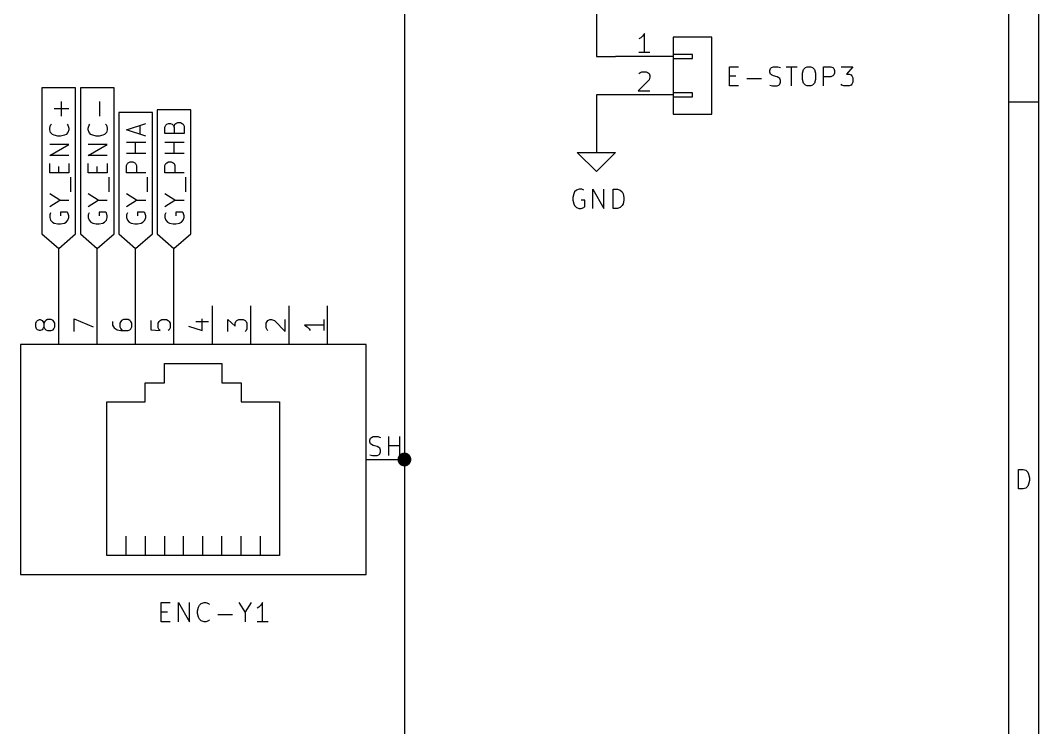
# Model space of a CAD drawing. Extents: x 0.4 to 16.1, y -11.3 to -0.4.
# Drawn here: x 13.49 to 16.141, y -7.929 to -6.086 of the extents above; entities that cross this region are included whole.
import ezdxf

# ---------------------------------------------------------------- set-up
doc = ezdxf.new("R2010")
doc.units = 0
doc.header["$MEASUREMENT"] = 0
for name, color, linetype in [('CYAN2', 4, 'CONTINUOUS'), ('GREEN3', 91, 'CONTINUOUS'), ('LYELLOW', 51, 'CONTINUOUS'), ('RED2', 1, 'CONTINUOUS'), ('RED3', 11, 'CONTINUOUS')]:
    doc.layers.add(name, color=color, linetype=linetype)

msp = doc.modelspace()

# ---------------------------------------------------------------- linework, layer by layer
at = {"layer": 'CYAN2', "linetype": 'CONTINUOUS'}
for p, q in [((15.3363, -6.2568), (15.3363, -6.2068)), ((15.3363, -6.2068), (15.3601, -6.2068)), ((15.441, -6.2163), (15.4434, -6.2116)), ((15.441, -6.2211), (15.441, -6.2163)), ((15.4434, -6.2259), (15.441, -6.2211)), ((15.4434, -6.2116), (15.4458, -6.2092)), ((15.4458, -6.2282), (15.4434, -6.2259)), ((15.4458, -6.2092), (15.4506, -6.2068)), ((15.4506, -6.2306), (15.4458, -6.2282)), ((15.4506, -6.2068), (15.4625, -6.2068)), ((15.4625, -6.2068), (15.4696, -6.2092)), ((15.4839, -6.2068), (15.5125, -6.2068)), ((15.4982, -6.2568), (15.4982, -6.2068)), ((15.5268, -6.2235), (15.5291, -6.2139)), ((15.5268, -6.2401), (15.5268, -6.2235)), ((15.5291, -6.2139), (15.5339, -6.2092)), ((15.5339, -6.2092), (15.5387, -6.2068)), ((15.5387, -6.2068), (15.5482, -6.2068)), ((15.5482, -6.2068), (15.5529, -6.2092)), ((15.5529, -6.2092), (15.5577, -6.2139)), ((15.5577, -6.2139), (15.5601, -6.2235)), ((15.5601, -6.2235), (15.5601, -6.2401)), ((15.5815, -6.2568), (15.5815, -6.2068)), ((15.5815, -6.2068), (15.6006, -6.2068)), ((15.6006, -6.2068), (15.6053, -6.2092)), ((15.6053, -6.2092), (15.6077, -6.2116)), ((15.6077, -6.2282), (15.6053, -6.2306)), ((15.6077, -6.2116), (15.6101, -6.2163)), ((15.6101, -6.2235), (15.6077, -6.2282)), ((15.6101, -6.2163), (15.6101, -6.2235)), ((15.6268, -6.2068), (15.6577, -6.2068)), ((15.6577, -6.2068), (15.641, -6.2259)), ((15.641, -6.2259), (15.6482, -6.2259)), ((15.6482, -6.2259), (15.6529, -6.2282)), ((15.6529, -6.2282), (15.6553, -6.2306)), ((15.3363, -6.2306), (15.3529, -6.2306)), ((15.3601, -6.2568), (15.3363, -6.2568)), ((15.3815, -6.2378), (15.4196, -6.2378)), ((15.441, -6.2544), (15.4482, -6.2568)), ((15.4482, -6.2568), (15.4601, -6.2568)), ((15.4601, -6.233), (15.4506, -6.2306)), ((15.4649, -6.2354), (15.4601, -6.233)), ((15.4601, -6.2568), (15.4649, -6.2544)), ((15.4672, -6.2378), (15.4649, -6.2354)), ((15.4649, -6.2544), (15.4672, -6.252)), ((15.4696, -6.2425), (15.4672, -6.2378)), ((15.4672, -6.252), (15.4696, -6.2473)), ((15.4696, -6.2473), (15.4696, -6.2425)), ((15.5291, -6.2497), (15.5268, -6.2401)), ((15.5339, -6.2544), (15.5291, -6.2497)), ((15.5387, -6.2568), (15.5339, -6.2544)), ((15.5482, -6.2568), (15.5387, -6.2568)), ((15.5529, -6.2544), (15.5482, -6.2568)), ((15.5577, -6.2497), (15.5529, -6.2544)), ((15.5601, -6.2401), (15.5577, -6.2497)), ((15.6006, -6.233), (15.5815, -6.233)), ((15.6053, -6.2306), (15.6006, -6.233)), ((15.6291, -6.2544), (15.6268, -6.252)), ((15.6339, -6.2568), (15.6291, -6.2544)), ((15.6482, -6.2568), (15.6339, -6.2568)), ((15.6529, -6.2544), (15.6482, -6.2568)), ((15.6553, -6.252), (15.6529, -6.2544)), ((15.6553, -6.2306), (15.6577, -6.2354)), ((15.6577, -6.2473), (15.6553, -6.252)), ((15.6577, -6.2354), (15.6577, -6.2473)), ((14.9307, -6.5377), (14.9283, -6.5472)), ((14.9283, -6.5472), (14.9283, -6.5544)), ((14.9331, -6.5329), (14.9307, -6.5377)), ((14.9379, -6.5282), (14.9331, -6.5329)), ((14.945, -6.5258), (14.9379, -6.5282)), ((14.9521, -6.5258), (14.945, -6.5258)), ((14.9569, -6.5282), (14.9521, -6.5258)), ((14.9807, -6.5758), (14.9807, -6.5258)), ((14.9807, -6.5258), (15.0093, -6.5758)), ((15.0093, -6.5758), (15.0093, -6.5258)), ((15.0331, -6.5758), (15.0331, -6.5258)), ((15.0331, -6.5258), (15.045, -6.5258)), ((15.045, -6.5258), (15.0521, -6.5282)), ((15.0521, -6.5282), (15.0569, -6.5329)), ((15.0569, -6.5329), (15.0593, -6.5377)), ((15.0593, -6.5377), (15.0617, -6.5472)), ((15.0617, -6.5472), (15.0617, -6.5544)), ((14.9283, -6.5544), (14.9307, -6.5639)), ((14.9307, -6.5639), (14.9331, -6.5687)), ((14.9331, -6.5687), (14.9379, -6.5734)), ((14.9379, -6.5734), (14.945, -6.5758)), ((14.9593, -6.5544), (14.9498, -6.5544)), ((14.9498, -6.5758), (14.9569, -6.5734)), ((14.9569, -6.5734), (14.9593, -6.571)), ((14.9593, -6.571), (14.9593, -6.5544)), ((15.0521, -6.5734), (15.045, -6.5758)), ((15.0569, -6.5687), (15.0521, -6.5734)), ((15.0593, -6.5639), (15.0569, -6.5687)), ((15.0617, -6.5544), (15.0593, -6.5639)), ((14.945, -6.5758), (14.9498, -6.5758)), ((15.045, -6.5758), (15.0331, -6.5758)), ((13.8563, -7.6528), (13.8563, -7.6028)), ((13.8563, -7.6028), (13.8801, -7.6028)), ((13.9015, -7.6528), (13.9015, -7.6028)), ((13.9015, -7.6028), (13.9301, -7.6528)), ((13.9301, -7.6528), (13.9301, -7.6028)), ((13.9563, -7.6099), (13.961, -7.6052)), ((13.961, -7.6052), (13.9682, -7.6028)), ((13.9682, -7.6028), (13.9729, -7.6028)), ((13.9729, -7.6028), (13.9801, -7.6052)), ((13.9801, -7.6052), (13.9825, -7.6076)), ((14.0587, -7.6028), (14.0753, -7.629)), ((14.0753, -7.629), (14.092, -7.6028)), ((14.1206, -7.6028), (14.1158, -7.6099)), ((14.1206, -7.6528), (14.1206, -7.6028)), ((13.8563, -7.6266), (13.8729, -7.6266)), ((13.9515, -7.6242), (13.9539, -7.6147)), ((13.9515, -7.6314), (13.9515, -7.6242)), ((13.9539, -7.6409), (13.9515, -7.6314)), ((13.9539, -7.6147), (13.9563, -7.6099)), ((14.0039, -7.6338), (14.042, -7.6338)), ((14.0753, -7.629), (14.0753, -7.6528)), ((14.111, -7.6147), (14.1063, -7.6171)), ((14.1158, -7.6099), (14.111, -7.6147)), ((13.8801, -7.6528), (13.8563, -7.6528)), ((13.9563, -7.6457), (13.9539, -7.6409)), ((13.961, -7.6504), (13.9563, -7.6457)), ((13.9682, -7.6528), (13.961, -7.6504)), ((13.9729, -7.6528), (13.9682, -7.6528)), ((13.9801, -7.6504), (13.9729, -7.6528)), ((13.9825, -7.648), (13.9801, -7.6504)), ((14.1349, -7.6528), (14.1063, -7.6528))]:
    msp.add_line(p, q, dxfattribs=at)
at = {"layer": 'GREEN3', "linetype": 'CONTINUOUS'}
for p, q in [((14.49, -5.58), (14.49, -7.23)), ((14.99, -5.98), (14.99, -6.18)), ((14.99, -6.18), (15.04, -6.18)), ((15.04, -6.28), (14.99, -6.28)), ((14.99, -6.28), (14.99, -6.38)), ((13.59, -6.83), (13.59, -6.68)), ((13.69, -6.83), (13.69, -6.68)), ((13.79, -6.83), (13.79, -6.68)), ((13.89, -6.83), (13.89, -6.68)), ((14.49, -7.23), (14.49, -8.93))]:
    msp.add_line(p, q, dxfattribs=at)
at = {"layer": 'GREEN3', "const_width": 0.018}
msp.add_lwpolyline([(14.481, -7.23, 1), (14.499, -7.23, 1)], format="xyb", close=True, dxfattribs=at)
at = {"layer": 'LYELLOW', "linetype": 'CONTINUOUS'}
for p, q in [((15.19, -6.13), (15.19, -6.33)), ((15.29, -6.13), (15.19, -6.13)), ((15.29, -6.33), (15.29, -6.13)), ((15.19, -6.33), (15.29, -6.33)), ((13.49, -6.93), (13.49, -7.53)), ((14.39, -6.93), (13.49, -6.93)), ((14.39, -7.53), (14.39, -6.93)), ((13.49, -7.53), (14.39, -7.53))]:
    msp.add_line(p, q, dxfattribs=at)
at = {"layer": 'RED2', "linetype": 'CONTINUOUS'}
for p, q in [((16.1413, -0.3937), (16.1413, -11.2993)), ((16.0626, -0.4724), (16.0626, -11.2206)), ((15.19, -6.13), (15.19, -6.33)), ((15.29, -6.13), (15.19, -6.13)), ((15.29, -6.33), (15.29, -6.13)), ((15.19, -6.175), (15.19, -6.185)), ((15.24, -6.175), (15.19, -6.175)), ((15.24, -6.185), (15.24, -6.175)), ((15.19, -6.18), (15.04, -6.18)), ((15.19, -6.185), (15.24, -6.185)), ((13.59, -6.262), (13.5462, -6.262)), ((13.5462, -6.262), (13.5462, -6.6425)), ((13.6338, -6.262), (13.59, -6.262)), ((13.6338, -6.6425), (13.6338, -6.262)), ((13.69, -6.262), (13.6462, -6.262)), ((13.6462, -6.262), (13.6462, -6.6425)), ((13.7338, -6.262), (13.69, -6.262)), ((13.7338, -6.6425), (13.7338, -6.262)), ((15.19, -6.28), (15.04, -6.28)), ((15.19, -6.275), (15.19, -6.285)), ((15.24, -6.275), (15.19, -6.275)), ((15.24, -6.285), (15.24, -6.275)), ((13.5973, -6.3354), (13.5973, -6.2973)), ((13.6973, -6.3354), (13.6973, -6.2973)), ((15.19, -6.285), (15.24, -6.285)), ((16.1413, -6.2992), (16.0626, -6.2992)), ((13.6164, -6.3164), (13.5783, -6.3164)), ((13.79, -6.3263), (13.7462, -6.3263)), ((13.7462, -6.3263), (13.7462, -6.6425)), ((13.8338, -6.3263), (13.79, -6.3263)), ((13.8338, -6.6425), (13.8338, -6.3263)), ((13.89, -6.3191), (13.8462, -6.3191)), ((13.8462, -6.3191), (13.8462, -6.6425)), ((13.9338, -6.3191), (13.89, -6.3191)), ((13.9338, -6.6425), (13.9338, -6.3191)), ((15.19, -6.33), (15.29, -6.33)), ((13.5664, -6.3664), (13.5688, -6.3592)), ((13.5688, -6.3592), (13.5711, -6.3568)), ((13.6116, -6.3568), (13.614, -6.3592)), ((13.614, -6.3592), (13.6164, -6.3664)), ((13.6664, -6.3664), (13.6688, -6.3592)), ((13.6688, -6.3592), (13.6711, -6.3568)), ((13.7116, -6.3568), (13.714, -6.3592)), ((13.714, -6.3592), (13.7164, -6.3664)), ((13.7664, -6.3711), (13.8164, -6.3545)), ((13.8021, -6.383), (13.8021, -6.3592)), ((13.8664, -6.364), (13.8688, -6.3592)), ((13.8688, -6.3592), (13.8711, -6.3568)), ((13.8711, -6.3568), (13.8759, -6.3545)), ((13.8759, -6.3545), (13.8807, -6.3545)), ((13.8807, -6.3545), (13.8854, -6.3568)), ((13.8854, -6.3568), (13.8878, -6.3592)), ((13.8878, -6.3592), (13.8902, -6.364)), ((13.8902, -6.364), (13.8926, -6.3568)), ((13.8926, -6.3568), (13.8949, -6.3545)), ((13.8949, -6.3545), (13.8997, -6.3521)), ((13.8997, -6.3521), (13.9069, -6.3521)), ((13.9069, -6.3521), (13.9116, -6.3545)), ((13.9116, -6.3545), (13.914, -6.3568)), ((13.914, -6.3568), (13.9164, -6.3616)), ((13.9164, -6.3616), (13.9164, -6.3806)), ((13.5664, -6.3711), (13.5664, -6.3664)), ((13.5688, -6.3783), (13.5664, -6.3711)), ((13.5735, -6.383), (13.5688, -6.3783)), ((13.5783, -6.3854), (13.5735, -6.383)), ((13.5878, -6.3878), (13.5783, -6.3854)), ((13.5949, -6.3878), (13.5878, -6.3878)), ((13.6045, -6.3854), (13.5949, -6.3878)), ((13.6092, -6.383), (13.6045, -6.3854)), ((13.614, -6.3783), (13.6092, -6.383)), ((13.6164, -6.3711), (13.614, -6.3783)), ((13.6164, -6.3664), (13.6164, -6.3711)), ((13.6664, -6.3711), (13.6664, -6.3664)), ((13.6688, -6.3783), (13.6664, -6.3711)), ((13.6735, -6.383), (13.6688, -6.3783)), ((13.6783, -6.3854), (13.6735, -6.383)), ((13.6878, -6.3878), (13.6783, -6.3854)), ((13.6949, -6.3878), (13.6878, -6.3878)), ((13.7045, -6.3854), (13.6949, -6.3878)), ((13.7092, -6.383), (13.7045, -6.3854)), ((13.714, -6.3783), (13.7092, -6.383)), ((13.7164, -6.3711), (13.714, -6.3783)), ((13.7164, -6.3664), (13.7164, -6.3711)), ((13.8164, -6.3878), (13.7664, -6.3711)), ((13.8664, -6.3806), (13.8664, -6.364)), ((13.9164, -6.3806), (13.8664, -6.3806)), ((13.8902, -6.364), (13.8902, -6.3806)), ((14.99, -6.38), (14.99, -6.43)), ((13.5664, -6.4378), (13.6164, -6.4092)), ((13.6164, -6.4092), (13.5664, -6.4092)), ((13.6664, -6.4378), (13.7164, -6.4092)), ((13.7164, -6.4092), (13.6664, -6.4092)), ((13.8164, -6.4045), (13.7664, -6.4045)), ((13.7902, -6.433), (13.7902, -6.4045)), ((13.9164, -6.4045), (13.8664, -6.4045)), ((13.8902, -6.433), (13.8902, -6.4045)), ((13.6164, -6.4378), (13.5664, -6.4378)), ((13.7164, -6.4378), (13.6664, -6.4378)), ((13.8164, -6.433), (13.7664, -6.433)), ((13.9164, -6.433), (13.8664, -6.433)), ((14.99, -6.48), (14.94, -6.43)), ((14.94, -6.43), (14.99, -6.43)), ((14.99, -6.43), (15.04, -6.43)), ((15.04, -6.43), (14.99, -6.48)), ((13.5664, -6.483), (13.5664, -6.4592)), ((13.5902, -6.483), (13.5902, -6.4664)), ((13.6164, -6.4592), (13.6164, -6.483)), ((13.6664, -6.483), (13.6664, -6.4592)), ((13.6902, -6.483), (13.6902, -6.4664)), ((13.7164, -6.4592), (13.7164, -6.483)), ((13.7664, -6.464), (13.7688, -6.4592)), ((13.7664, -6.483), (13.7664, -6.464)), ((13.7688, -6.4592), (13.7711, -6.4568)), ((13.7711, -6.4568), (13.7759, -6.4545)), ((13.7759, -6.4545), (13.783, -6.4545)), ((13.783, -6.4545), (13.7878, -6.4568)), ((13.7878, -6.4568), (13.7902, -6.4592)), ((13.7902, -6.4592), (13.7926, -6.464)), ((13.7926, -6.464), (13.7926, -6.483)), ((13.8664, -6.464), (13.8688, -6.4592)), ((13.8664, -6.483), (13.8664, -6.464)), ((13.8688, -6.4592), (13.8711, -6.4568)), ((13.8711, -6.4568), (13.8759, -6.4545)), ((13.8759, -6.4545), (13.883, -6.4545)), ((13.883, -6.4545), (13.8878, -6.4568)), ((13.8878, -6.4568), (13.8902, -6.4592)), ((13.8902, -6.4592), (13.8926, -6.464)), ((13.8926, -6.464), (13.8926, -6.483)), ((13.6164, -6.483), (13.5664, -6.483)), ((13.6211, -6.533), (13.6211, -6.4949)), ((13.7164, -6.483), (13.6664, -6.483)), ((13.7211, -6.533), (13.7211, -6.4949)), ((13.8164, -6.483), (13.7664, -6.483)), ((13.8211, -6.533), (13.8211, -6.4949)), ((13.9164, -6.483), (13.8664, -6.483)), ((13.9211, -6.533), (13.9211, -6.4949)), ((13.5926, -6.5545), (13.5664, -6.5378)), ((13.6926, -6.5545), (13.6664, -6.5378)), ((13.7926, -6.5545), (13.7664, -6.5378)), ((13.8926, -6.5545), (13.8664, -6.5378)), ((13.5664, -6.5711), (13.5926, -6.5545)), ((13.5926, -6.5545), (13.6164, -6.5545)), ((13.6664, -6.5711), (13.6926, -6.5545)), ((13.6926, -6.5545), (13.7164, -6.5545)), ((13.7664, -6.5711), (13.7926, -6.5545)), ((13.7926, -6.5545), (13.8164, -6.5545)), ((13.8664, -6.5711), (13.8926, -6.5545)), ((13.8926, -6.5545), (13.9164, -6.5545)), ((13.5688, -6.5878), (13.5664, -6.5926)), ((13.5664, -6.5926), (13.5664, -6.5997)), ((13.5664, -6.5997), (13.5688, -6.6068)), ((13.6116, -6.5854), (13.5949, -6.5854)), ((13.5949, -6.5854), (13.5949, -6.5949)), ((13.614, -6.5878), (13.6116, -6.5854)), ((13.6164, -6.5949), (13.614, -6.5878)), ((13.614, -6.6068), (13.6164, -6.5997)), ((13.6164, -6.5997), (13.6164, -6.5949)), ((13.6688, -6.5878), (13.6664, -6.5926)), ((13.6664, -6.5926), (13.6664, -6.5997)), ((13.6664, -6.5997), (13.6688, -6.6068)), ((13.7116, -6.5854), (13.6949, -6.5854)), ((13.6949, -6.5854), (13.6949, -6.5949)), ((13.714, -6.5878), (13.7116, -6.5854)), ((13.7164, -6.5949), (13.714, -6.5878)), ((13.714, -6.6068), (13.7164, -6.5997)), ((13.7164, -6.5997), (13.7164, -6.5949)), ((13.7688, -6.5878), (13.7664, -6.5926)), ((13.7664, -6.5926), (13.7664, -6.5997)), ((13.7664, -6.5997), (13.7688, -6.6068)), ((13.8116, -6.5854), (13.7949, -6.5854)), ((13.7949, -6.5854), (13.7949, -6.5949)), ((13.814, -6.5878), (13.8116, -6.5854)), ((13.8164, -6.5949), (13.814, -6.5878)), ((13.814, -6.6068), (13.8164, -6.5997)), ((13.8164, -6.5997), (13.8164, -6.5949)), ((13.8688, -6.5878), (13.8664, -6.5926)), ((13.8664, -6.5926), (13.8664, -6.5997)), ((13.8664, -6.5997), (13.8688, -6.6068)), ((13.9116, -6.5854), (13.8949, -6.5854)), ((13.8949, -6.5854), (13.8949, -6.5949)), ((13.914, -6.5878), (13.9116, -6.5854)), ((13.9164, -6.5949), (13.914, -6.5878)), ((13.914, -6.6068), (13.9164, -6.5997)), ((13.9164, -6.5997), (13.9164, -6.5949)), ((13.5688, -6.6068), (13.5735, -6.6116)), ((13.5735, -6.6116), (13.5783, -6.614)), ((13.5783, -6.614), (13.5878, -6.6164)), ((13.5878, -6.6164), (13.5949, -6.6164)), ((13.5949, -6.6164), (13.6045, -6.614)), ((13.6045, -6.614), (13.6092, -6.6116)), ((13.6092, -6.6116), (13.614, -6.6068)), ((13.6688, -6.6068), (13.6735, -6.6116)), ((13.6735, -6.6116), (13.6783, -6.614)), ((13.6783, -6.614), (13.6878, -6.6164)), ((13.6878, -6.6164), (13.6949, -6.6164)), ((13.6949, -6.6164), (13.7045, -6.614)), ((13.7045, -6.614), (13.7092, -6.6116)), ((13.7092, -6.6116), (13.714, -6.6068)), ((13.7688, -6.6068), (13.7735, -6.6116)), ((13.7735, -6.6116), (13.7783, -6.614)), ((13.7783, -6.614), (13.7878, -6.6164)), ((13.7878, -6.6164), (13.7949, -6.6164)), ((13.7949, -6.6164), (13.8045, -6.614)), ((13.8045, -6.614), (13.8092, -6.6116)), ((13.8092, -6.6116), (13.814, -6.6068)), ((13.8688, -6.6068), (13.8735, -6.6116)), ((13.8735, -6.6116), (13.8783, -6.614)), ((13.8783, -6.614), (13.8878, -6.6164)), ((13.8878, -6.6164), (13.8949, -6.6164)), ((13.8949, -6.6164), (13.9045, -6.614)), ((13.9045, -6.614), (13.9092, -6.6116)), ((13.9092, -6.6116), (13.914, -6.6068)), ((13.5462, -6.6425), (13.59, -6.68)), ((13.59, -6.68), (13.6338, -6.6425)), ((13.6462, -6.6425), (13.69, -6.68)), ((13.69, -6.68), (13.7338, -6.6425)), ((13.7462, -6.6425), (13.79, -6.68)), ((13.79, -6.68), (13.8338, -6.6425)), ((13.8462, -6.6425), (13.89, -6.68)), ((13.89, -6.68), (13.9338, -6.6425)), ((13.59, -6.93), (13.59, -6.83)), ((13.69, -6.93), (13.69, -6.83)), ((13.79, -6.93), (13.79, -6.83)), ((13.89, -6.93), (13.89, -6.83)), ((13.99, -6.93), (13.99, -6.83)), ((14.09, -6.93), (14.09, -6.83)), ((14.19, -6.93), (14.19, -6.83)), ((14.29, -6.93), (14.29, -6.83)), ((13.49, -6.93), (13.49, -7.53)), ((14.39, -6.93), (13.49, -6.93)), ((14.39, -7.53), (14.39, -6.93)), ((13.865, -7.03), (13.865, -6.98)), ((13.865, -6.98), (14.015, -6.98)), ((14.015, -6.98), (14.015, -7.03)), ((13.815, -7.08), (13.815, -7.03)), ((13.815, -7.03), (13.865, -7.03)), ((14.015, -7.03), (14.065, -7.03)), ((14.065, -7.03), (14.065, -7.08)), ((13.715, -7.48), (13.715, -7.08)), ((13.715, -7.08), (13.815, -7.08)), ((14.065, -7.08), (14.165, -7.08)), ((14.165, -7.08), (14.165, -7.48)), ((14.39, -7.23), (14.49, -7.23)), ((16.0885, -7.3068), (16.0885, -7.2557)), ((16.0885, -7.2557), (16.1007, -7.2557)), ((16.1007, -7.2557), (16.108, -7.2581)), ((16.108, -7.2581), (16.1129, -7.263)), ((16.1129, -7.263), (16.1153, -7.2678)), ((16.1153, -7.2678), (16.1178, -7.2776)), ((16.1178, -7.2849), (16.1153, -7.2946)), ((16.1178, -7.2776), (16.1178, -7.2849)), ((16.1007, -7.3068), (16.0885, -7.3068)), ((16.108, -7.3044), (16.1007, -7.3068)), ((16.1129, -7.2995), (16.108, -7.3044)), ((16.1153, -7.2946), (16.1129, -7.2995)), ((13.765, -7.43), (13.765, -7.48)), ((13.815, -7.43), (13.815, -7.48)), ((13.865, -7.43), (13.865, -7.48)), ((13.915, -7.48), (13.915, -7.43)), ((13.965, -7.48), (13.965, -7.43)), ((14.015, -7.48), (14.015, -7.43)), ((14.065, -7.48), (14.065, -7.43)), ((14.115, -7.48), (14.115, -7.43)), ((14.165, -7.48), (13.715, -7.48)), ((13.49, -7.53), (14.39, -7.53))]:
    msp.add_line(p, q, dxfattribs=at)
at = {"layer": 'RED3', "linetype": 'CONTINUOUS'}
for p, q in [((15.115, -6.1199), (15.1102, -6.127)), ((15.115, -6.1699), (15.115, -6.1199)), ((15.1055, -6.1318), (15.1007, -6.1342)), ((15.1102, -6.127), (15.1055, -6.1318)), ((15.1293, -6.1699), (15.1007, -6.1699)), ((15.1007, -6.2246), (15.1031, -6.2223)), ((15.1031, -6.2223), (15.1079, -6.2199)), ((15.1079, -6.2199), (15.1198, -6.2199)), ((15.1198, -6.2199), (15.1245, -6.2223)), ((15.1245, -6.2223), (15.1269, -6.2246)), ((15.1269, -6.2246), (15.1293, -6.2294)), ((15.1293, -6.2294), (15.1293, -6.2342)), ((15.1269, -6.2413), (15.0983, -6.2699)), ((15.1293, -6.2342), (15.1269, -6.2413)), ((15.0983, -6.2699), (15.1293, -6.2699)), ((13.5346, -6.8681), (13.5394, -6.8657)), ((13.5394, -6.8657), (13.5418, -6.8657)), ((13.5418, -6.8657), (13.5465, -6.8681)), ((13.5608, -6.8657), (13.5561, -6.8681)), ((13.5704, -6.8657), (13.5608, -6.8657)), ((13.5751, -6.8681), (13.5704, -6.8657)), ((13.6299, -6.8967), (13.6299, -6.8633)), ((13.6299, -6.8633), (13.6799, -6.8848)), ((13.7584, -6.8657), (13.7537, -6.8681)), ((13.7704, -6.8657), (13.7584, -6.8657)), ((13.7751, -6.8681), (13.7704, -6.8657)), ((13.8537, -6.8681), (13.8584, -6.8657)), ((13.8584, -6.8657), (13.8704, -6.8657)), ((13.8704, -6.8657), (13.8751, -6.8681)), ((13.9632, -6.8943), (13.9632, -6.8633)), ((14.0299, -6.8967), (14.0299, -6.8657)), ((14.0299, -6.8657), (14.0489, -6.8824)), ((14.0537, -6.8681), (14.0584, -6.8657)), ((14.0584, -6.8657), (14.0704, -6.8657)), ((14.0704, -6.8657), (14.0751, -6.8681)), ((14.1346, -6.8681), (14.1394, -6.8657)), ((14.1394, -6.8657), (14.1442, -6.8657)), ((14.1442, -6.8657), (14.1513, -6.8681)), ((14.1799, -6.8967), (14.1799, -6.8657)), ((14.2799, -6.8657), (14.2799, -6.8943)), ((13.5299, -6.8752), (13.5323, -6.8705)), ((13.5299, -6.8848), (13.5299, -6.8752)), ((13.5323, -6.8895), (13.5299, -6.8848)), ((13.5323, -6.8705), (13.5346, -6.8681)), ((13.5346, -6.8919), (13.5323, -6.8895)), ((13.5394, -6.8943), (13.5346, -6.8919)), ((13.5465, -6.8919), (13.5418, -6.8943)), ((13.5465, -6.8681), (13.5489, -6.8705)), ((13.5489, -6.8895), (13.5465, -6.8919)), ((13.5489, -6.8705), (13.5513, -6.8752)), ((13.5513, -6.8848), (13.5489, -6.8895)), ((13.5537, -6.8705), (13.5513, -6.8752)), ((13.5513, -6.8752), (13.5513, -6.8848)), ((13.5513, -6.8848), (13.5537, -6.8895)), ((13.5561, -6.8681), (13.5537, -6.8705)), ((13.5537, -6.8895), (13.5561, -6.8919)), ((13.5561, -6.8919), (13.5608, -6.8943)), ((13.5704, -6.8943), (13.5751, -6.8919)), ((13.5775, -6.8705), (13.5751, -6.8681)), ((13.5751, -6.8919), (13.5775, -6.8895)), ((13.5799, -6.8752), (13.5775, -6.8705)), ((13.5775, -6.8895), (13.5799, -6.8848)), ((13.5799, -6.8848), (13.5799, -6.8752)), ((13.7299, -6.8705), (13.7299, -6.88)), ((13.7299, -6.88), (13.7323, -6.8848)), ((13.7323, -6.8848), (13.7346, -6.8871)), ((13.7346, -6.8871), (13.7418, -6.8919)), ((13.7418, -6.8919), (13.7513, -6.8943)), ((13.7513, -6.8705), (13.7489, -6.8752)), ((13.7489, -6.8752), (13.7489, -6.8848)), ((13.7489, -6.8848), (13.7513, -6.8895)), ((13.7537, -6.8681), (13.7513, -6.8705)), ((13.7513, -6.8895), (13.7537, -6.8919)), ((13.7537, -6.8919), (13.7584, -6.8943)), ((13.7704, -6.8943), (13.7751, -6.8919)), ((13.7775, -6.8705), (13.7751, -6.8681)), ((13.7751, -6.8919), (13.7775, -6.8895)), ((13.7799, -6.8752), (13.7775, -6.8705)), ((13.7775, -6.8895), (13.7799, -6.8848)), ((13.7799, -6.8848), (13.7799, -6.8752)), ((13.8299, -6.8681), (13.8299, -6.8919)), ((13.8299, -6.8919), (13.8537, -6.8943)), ((13.8489, -6.8752), (13.8513, -6.8705)), ((13.8489, -6.8871), (13.8489, -6.8752)), ((13.8513, -6.8919), (13.8489, -6.8871)), ((13.8513, -6.8705), (13.8537, -6.8681)), ((13.8537, -6.8943), (13.8513, -6.8919)), ((13.8751, -6.8681), (13.8775, -6.8705)), ((13.8775, -6.8919), (13.8751, -6.8943)), ((13.8775, -6.8705), (13.8799, -6.8752)), ((13.8799, -6.8871), (13.8775, -6.8919)), ((13.8799, -6.8752), (13.8799, -6.8871)), ((13.9275, -6.8824), (13.9632, -6.8943)), ((13.9465, -6.8705), (13.9799, -6.8705)), ((14.0489, -6.8752), (14.0513, -6.8705)), ((14.0489, -6.8824), (14.0489, -6.8752)), ((14.0513, -6.8705), (14.0537, -6.8681)), ((14.0751, -6.8681), (14.0775, -6.8705)), ((14.0775, -6.8705), (14.0799, -6.8752)), ((14.0799, -6.8895), (14.0775, -6.8943)), ((14.0799, -6.8752), (14.0799, -6.8895)), ((14.1299, -6.8752), (14.1323, -6.8705)), ((14.1299, -6.8871), (14.1299, -6.8752)), ((14.1323, -6.8919), (14.1299, -6.8871)), ((14.1323, -6.8705), (14.1346, -6.8681)), ((14.1346, -6.8943), (14.1323, -6.8919)), ((14.1513, -6.8681), (14.1799, -6.8967)), ((14.2799, -6.88), (14.2299, -6.88)), ((14.2299, -6.88), (14.237, -6.8848)), ((14.237, -6.8848), (14.2418, -6.8895)), ((14.2418, -6.8895), (14.2442, -6.8943)), ((13.5418, -6.8943), (13.5394, -6.8943)), ((13.5608, -6.8943), (13.5704, -6.8943)), ((13.7513, -6.8943), (13.7704, -6.8943)), ((14.0775, -6.8943), (14.0751, -6.8967)), ((14.3995, -7.1794), (14.4019, -7.1746)), ((14.3995, -7.1842), (14.3995, -7.1794)), ((14.4019, -7.1889), (14.3995, -7.1842)), ((14.4019, -7.1746), (14.4043, -7.1723)), ((14.4043, -7.1723), (14.409, -7.1699)), ((14.409, -7.1699), (14.4209, -7.1699)), ((14.4209, -7.1699), (14.4281, -7.1723)), ((14.4495, -7.2199), (14.4495, -7.1699)), ((14.4781, -7.2199), (14.4781, -7.1699)), ((14.4043, -7.1913), (14.4019, -7.1889)), ((14.409, -7.1937), (14.4043, -7.1913)), ((14.4186, -7.1961), (14.409, -7.1937)), ((14.4233, -7.1984), (14.4186, -7.1961)), ((14.4257, -7.2008), (14.4233, -7.1984)), ((14.4281, -7.2056), (14.4257, -7.2008)), ((14.4257, -7.2151), (14.4281, -7.2104)), ((14.4281, -7.2104), (14.4281, -7.2056)), ((14.4495, -7.1937), (14.4781, -7.1937)), ((14.3995, -7.2175), (14.4067, -7.2199)), ((14.4067, -7.2199), (14.4186, -7.2199)), ((14.4186, -7.2199), (14.4233, -7.2175)), ((14.4233, -7.2175), (14.4257, -7.2151))]:
    msp.add_line(p, q, dxfattribs=at)

doc.saveas('drawing.dxf')
